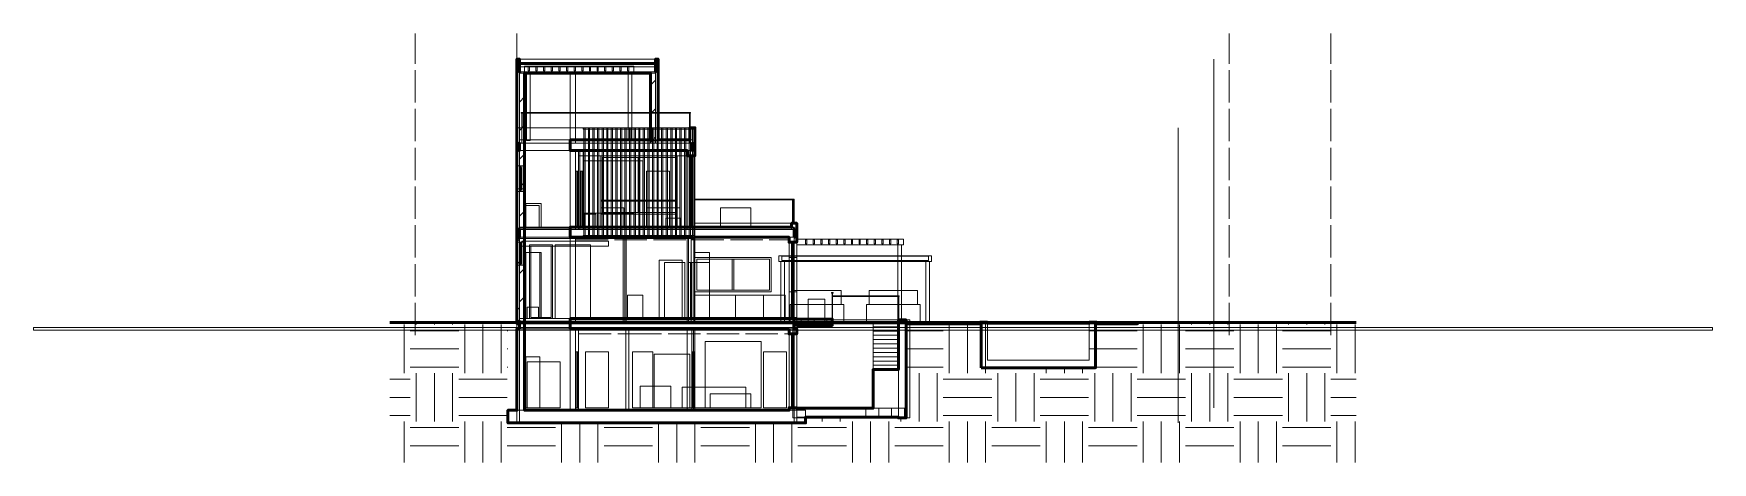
# Model space of a CAD drawing. Header units: metres. Extents: x -51 to 15, y -5.7 to 11.2.
import ezdxf

# ---------------------------------------------------------------- set-up
doc = ezdxf.new("R2010")
doc.units = ezdxf.units.M
doc.linetypes.add('DASHED', pattern=[1.524, 1.27, -0.254])
for name, color, linetype, lineweight in [('A-CUT', 7, 'Continuous', 50), ('A-DIMS', 1, 'Continuous', 13), ('A-HATCH', 8, 'Continuous', 9), ('A-HIDDEN', 8, 'DASHED', 18), ('A-THIN', 8, 'Continuous', 18)]:
    doc.layers.add(name, color=color, linetype=linetype, lineweight=lineweight)

msp = doc.modelspace()

# ---------------------------------------------------------------- hatches: boundary and pattern name
at = {"layer": 'A-HATCH'}
h = msp.add_hatch(dxfattribs=at)
h.set_pattern_fill('INSUL', scale=0.05)
h.paths.add_polyline_path([(-31.9, 10.02), (-26.55, 10.02), (-26.55, 9.9), (-31.9, 9.9), (-31.9, 10.02)])
h = msp.add_hatch(dxfattribs=at)
h.set_pattern_fill('ANSI31', scale=0.25)
h.paths.add_polyline_path([(-31.7, 9.7), (-31.7, 6.9), (-31.9, 6.9), (-31.9, 9.7), (-31.7, 9.7)])
h = msp.add_hatch(dxfattribs=at)
h.set_pattern_fill('ANSI31', scale=0.25)
h.paths.add_polyline_path([(-26.55, 9.7), (-26.55, 6.9), (-26.75, 6.9), (-26.75, 9.7), (-26.55, 9.7)])
h = msp.add_hatch(dxfattribs=at)
h.set_pattern_fill('INSUL', scale=0.05)
h.paths.add_polyline_path([(-31.9, 6.9), (-31.9, 7.02), (-31.7, 7.02), (-31.7, 6.9), (-31.9, 6.9)])
h = msp.add_hatch(dxfattribs=at)
h.set_pattern_fill('ANSI31', scale=0.25)
h.paths.add_polyline_path([(-31.7, 6.6), (-31.7, 3.5), (-31.9, 3.5), (-31.9, 6.6), (-31.7, 6.6)])
h = msp.add_hatch(dxfattribs=at)
h.set_pattern_fill('INSUL', scale=0.05)
h.paths.add_polyline_path([(-29.9, 7.02), (-25.1, 7.02), (-25.1, 6.9), (-29.9, 6.9), (-29.9, 7.02)])
h = msp.add_hatch(dxfattribs=at)
h.set_pattern_fill('ANSI31', scale=0.25)
h.paths.add_polyline_path([(-25.1, 6.6), (-25.1, 6.4), (-25.3, 6.4), (-25.3, 6.6), (-25.1, 6.6)])
h = msp.add_hatch(dxfattribs=at)
h.set_pattern_fill('ANSI32', scale=0.2)
h.paths.add_polyline_path([(-32, 3.55), (-31.9, 3.55), (-31.9, -0.2), (-32, -0.2), (-32, 3.55)])
h = msp.add_hatch(dxfattribs=at)
h.set_pattern_fill('ANSI31', scale=0.25)
h.paths.add_polyline_path([(-25.1, 3.6), (-25.1, 3.5), (-25.3, 3.5), (-25.3, 3.6), (-25.1, 3.6)])
h = msp.add_hatch(dxfattribs=at)
h.set_pattern_fill('ANSI32', scale=0.2)
h.paths.add_polyline_path([(-21.1, 3), (-21.1, 3.5), (-21.2, 3.5), (-21.2, 3.75), (-21, 3.75), (-21, 3.55), (-21, 3.5), (-21, 3), (-21.1, 3)])
h = msp.add_hatch(dxfattribs=at)
h.set_pattern_fill('ANSI31', scale=0.25)
h.paths.add_polyline_path([(-31.7, 3.2), (-31.7, -0.1), (-31.9, -0.1), (-31.9, 3.2), (-31.7, 3.2)])
h = msp.add_hatch(dxfattribs=at)
h.set_pattern_fill('ANSI31', scale=0.25)
h.paths.add_polyline_path([(-21.1, 3.2), (-21.1, 3), (-21.3, 3), (-21.3, 3.2), (-21.1, 3.2)])
h = msp.add_hatch(dxfattribs=at)
h.set_pattern_fill('ANSI31', scale=0.25)
h.paths.add_polyline_path([(-21.1, 0), (-21.1, -0.1), (-21.3, -0.1), (-21.3, 0), (-21.1, 0)])
h = msp.add_hatch(dxfattribs=at)
h.set_pattern_fill('ANSI32', scale=0.2)
h.paths.add_polyline_path([(-21.1, 0), (-21, 0), (-21, -0.2), (-21.1, -0.2), (-21.1, 0)])
h = msp.add_hatch(dxfattribs=at)
h.set_pattern_fill('EARTH', scale=0.3)
h.paths.add_polyline_path([(1, -0.15), (1, -5.65), (-37, -5.65), (-37, -0.15), (-32.35, -0.15), (-32.35, -4.1), (-20.65, -4.1), (-20.65, -3.9), (-16.7, -3.9), (-16.7, -0.15), (-13.5, -0.15), (-13.5, -1.93), (-9.5, -1.93), (-9.5, -0.15), (1, -0.15)])
h = msp.add_hatch(dxfattribs=at)
h.set_pattern_fill('AR-PARQ1', scale=0.01)
h.paths.add_polyline_path([(-21, -0.02), (-19.6, -0.02), (-19.6, -0.27), (-21, -0.27), (-21, -0.02)])
h = msp.add_hatch(dxfattribs=at)
h.set_pattern_fill('AR-PARQ1', scale=0.01)
h.paths.add_polyline_path([(-16.7, -0.15), (-13.5, -0.15), (-13.5, -0.2), (-16.7, -0.2), (-16.7, -0.15)])
h = msp.add_hatch(dxfattribs=at)
h.set_pattern_fill('AR-PARQ1', scale=0.01)
h.paths.add_polyline_path([(-9.5, -0.15), (-7.6, -0.15), (-7.6, -0.2), (-9.5, -0.2), (-9.5, -0.15)])
h = msp.add_hatch(dxfattribs=at)
h.set_pattern_fill('AR-PARQ1', scale=0.01)
h.paths.add_polyline_path([(-21, -3.52), (-16.7, -3.52), (-16.7, -3.87), (-21, -3.87), (-21, -3.52)])

# ---------------------------------------------------------------- linework, layer by layer
at = {"layer": 'A-CUT'}
msp.add_line((-37, -0.15), (1, -0.15), dxfattribs=at)
for points in [[(-31.9, -0.4), (-31.9, -0.4), (-31.9, -0.1), (-31.9, -0.1), (-31.9, -0.2), (-32, -0.2), (-32, 3.15), (-32, 3.55), (-32, 6.9), (-32, 7.5), (-32, 10.2), (-31.9, 10.2), (-31.9, 9.7), (-31.9, 9.7), (-31.9, 9.9), (-31.9, 10.02), (-26.55, 10.02), (-26.55, 9.9), (-26.55, 9.7), (-26.55, 9.7), (-26.55, 10.2), (-26.45, 10.2), (-26.45, 7.02), (-25.2, 7.02), (-25.2, 7.5), (-25.1, 7.5), (-25, 7.5), (-25, 6.9), (-25, 6.4), (-25.1, 6.4), (-25.3, 6.4), (-25.3, 6.6), (-29.9, 6.6), (-29.9, 6.9), (-29.9, 7.02), (-26.75, 7.02), (-26.75, 9.65), (-31.7, 9.65), (-31.7, 7.02), (-31.7, 7.02), (-31.7, 6.9), (-31.7, 6.6), (-31.7, 6.6), (-31.7, 3.6), (-31.7, 3.6), (-31.7, 3.5), (-31.7, 3.2), (-31.7, 3.2), (-31.7, 0), (-31.7, 0), (-31.7, -0.1), (-31.7, -0.4), (-31.7, -0.4), (-31.7, -3.6), (-21.3, -3.6), (-21.3, -3.5), (-21.1, -3.5), (-21, -3.5), (-21, -3.52), (-18, -3.52), (-18, -2.003), (-17, -2.003), (-17, -0.05), (-16.7, -0.05), (-16.7, -3.52), (-16.7, -3.52), (-16.7, -3.87), (-16.7, -3.87), (-16.7, -3.9), (-17, -3.9), (-17, -3.87), (-20.65, -3.87), (-20.65, -4.1), (-21, -4.1), (-21.1, -4.1), (-31.9, -4.1), (-32, -4.1), (-32.35, -4.1), (-32.35, -3.6), (-32, -3.6), (-32, -0.4), (-31.9, -0.4)], [(-31.9, 6.6), (-31.9, 6.9), (-31.9, 6.9), (-31.9, 6.6), (-31.9, 6.6)], [(-25.1, 6.6), (-25.1, 6.9), (-25.1, 6.9), (-25.1, 6.6), (-25.1, 6.6)], [(-31.9, 3.5), (-31.9, 3.5), (-31.9, 3.2), (-31.9, 3.2), (-31.9, 3.5)], [(-25, 3.15), (-25.1, 3.15), (-25.1, 3.2), (-29.9, 3.2), (-29.9, 3.5), (-29.9, 3.6), (-25.3, 3.6), (-25.1, 3.6), (-25, 3.6), (-21.2, 3.6), (-21.2, 3.75), (-21, 3.75), (-21, 3.55), (-21, 3.5), (-21, 3), (-21.1, 3), (-21.3, 3), (-21.3, 3.2), (-25, 3.2), (-25, 3.15)], [(-21.1, 3.2), (-21.1, 3.2), (-21.1, 3.5), (-21.1, 3.5), (-21.1, 3.2)], [(-21.3, -0.4), (-29.9, -0.4), (-29.9, -0.1), (-29.9, 0), (-21.3, 0), (-21.1, 0), (-21.1, 0), (-21, 0), (-21, -0.02), (-19.6, -0.02), (-19.6, -0.27), (-21, -0.27), (-21, -0.2), (-21.1, -0.2), (-21.1, -0.1), (-21.1, -0.1), (-21.1, -0.4), (-21.1, -0.4), (-21, -0.4), (-21, -0.6), (-21.1, -0.6), (-21.3, -0.6), (-21.3, -0.4)], [(-13.75, -1.93), (-13.75, -1.63), (-13.75, -0.2), (-13.8, -0.2), (-16.7, -0.2), (-16.7, -0.15), (-13.8, -0.15), (-13.8, -0.14), (-13.5, -0.14), (-13.5, -0.15), (-13.5, -0.18), (-9.5, -0.18), (-9.5, -0.15), (-9.5, -0.14), (-9.2, -0.14), (-9.2, -0.15), (-7.6, -0.15), (-7.6, -0.2), (-9.2, -0.2), (-9.25, -0.2), (-9.25, -1.63), (-9.25, -1.93), (-13.75, -1.93)]]:
    msp.add_lwpolyline(points, close=True, dxfattribs=at)
at = {"layer": 'A-DIMS'}
for p, q in [((-4.6, -3.5), (-4.6, 10.2)), ((-6, -4.1), (-6, 7.5))]:
    msp.add_line(p, q, dxfattribs=at)
at = {"layer": 'A-HIDDEN'}
for p, q in [((-36, -0.65), (-36, 11.2)), ((-32, -0.65), (-32, 11.2)), ((-4, -0.65), (-4, 11.2)), ((0, -0.65), (0, 11.2)), ((-29.68, 10), (-26.77, 10)), ((-29.56, 6.4), (-25.32, 6.4)), ((-29.68, 3.1), (-25.17, 3.1)), ((-25.13, 3.1), (-21.32, 3.1)), ((-29.56, -0.6), (-27.62, -0.6)), ((-27.58, -0.6), (-21.32, -0.6))]:
    msp.add_line(p, q, dxfattribs=at)
at = {"layer": 'A-THIN'}
for points in [[(-26.45, 6.9), (-26.45, 10.2), (-32, 10.2), (-32, 6.9), (-26.45, 6.9)], [(-31.9, 6.9), (-31.9, 3.15), (-32, 3.15), (-32, 6.9), (-32, 7.5), (-32, 10.2), (-31.9, 10.2), (-31.9, 7.5), (-31.9, 6.9)], [(-31.9, 10.02), (-26.55, 10.02), (-26.55, 9.9), (-31.9, 9.9), (-31.9, 10.02)], [(-26.55, 9.65), (-31.9, 9.65), (-31.9, 9.9), (-26.55, 9.9), (-26.55, 9.65)], [(-27.4, 9.7), (-27.4, 9.92), (-31.7, 9.92), (-31.7, 9.7), (-27.4, 9.7)], [(-31.58, 9.92), (-27.52, 9.92), (-27.4, 9.92), (-27.4, 9.7), (-27.52, 9.7), (-31.58, 9.7), (-31.7, 9.7), (-31.7, 9.92), (-31.58, 9.92)], [(-26.45, 10.2), (-26.45, 6.9), (-26.55, 6.9), (-26.55, 10.2), (-26.45, 10.2)], [(-26.45, 6.9), (-26.45, 9.7), (-32, 9.7), (-32, 6.9), (-26.45, 6.9)], [(-31.7, -3.6), (-31.7, -0.4), (-31.9, -0.4), (-31.9, -0.1), (-31.7, -0.1), (-31.7, 3.2), (-31.9, 3.2), (-31.9, 3.5), (-31.7, 3.5), (-31.7, 6.6), (-31.9, 6.6), (-31.9, 6.9), (-31.7, 6.9), (-31.7, 9.7), (-29.7, 9.7), (-29.7, 6.9), (-25.1, 6.9), (-25.1, 6.6), (-29.7, 6.6), (-29.7, 3.5), (-21.1, 3.5), (-21.1, 3.2), (-29.7, 3.2), (-29.7, -0.1), (-21.1, -0.1), (-21.1, -0.4), (-29.7, -0.4), (-29.7, -3.6), (-31.7, -3.6)], [(-31.7, 9.7), (-31.7, 6.9), (-31.9, 6.9), (-31.9, 9.7), (-31.7, 9.7)], [(-31.625, 7), (-31.625, 9.7), (-31.475, 9.7), (-31.475, 7), (-31.625, 7)], [(-31.625, 7), (-31.625, 9.7), (-31.475, 9.7), (-31.475, 7), (-31.625, 7)], [(-31.5, 9.9), (-31.5, 9.74), (-31.55, 9.74), (-31.55, 9.9), (-31.5, 9.9)], [(-31.2, 9.74), (-31.25, 9.74), (-31.25, 9.9), (-31.2, 9.9), (-31.2, 9.74)], [(-30.9, 9.74), (-30.95, 9.74), (-30.95, 9.9), (-30.9, 9.9), (-30.9, 9.74)], [(-30.6, 9.74), (-30.65, 9.74), (-30.65, 9.9), (-30.6, 9.9), (-30.6, 9.74)], [(-30.3, 9.74), (-30.35, 9.74), (-30.35, 9.9), (-30.3, 9.9), (-30.3, 9.74)], [(-30, 9.74), (-30.05, 9.74), (-30.05, 9.9), (-30, 9.9), (-30, 9.74)], [(-29.9, 9.7), (-29.7, 9.7), (-29.7, 6.9), (-29.9, 6.9), (-29.9, 9.7)], [(-29.7, 9.74), (-29.75, 9.74), (-29.75, 9.9), (-29.7, 9.9), (-29.7, 9.74)], [(-29.4, 9.9), (-29.4, 9.74), (-29.45, 9.74), (-29.45, 9.9), (-29.4, 9.9)], [(-29.1, 9.74), (-29.15, 9.74), (-29.15, 9.9), (-29.1, 9.9), (-29.1, 9.74)], [(-28.8, 9.74), (-28.85, 9.74), (-28.85, 9.9), (-28.8, 9.9), (-28.8, 9.74)], [(-28.5, 9.74), (-28.55, 9.74), (-28.55, 9.9), (-28.5, 9.9), (-28.5, 9.74)], [(-28.2, 9.74), (-28.25, 9.74), (-28.25, 9.9), (-28.2, 9.9), (-28.2, 9.74)], [(-27.9, 9.74), (-27.95, 9.74), (-27.95, 9.9), (-27.9, 9.9), (-27.9, 9.74)], [(-27.6, 9.74), (-27.65, 9.74), (-27.65, 9.9), (-27.6, 9.9), (-27.6, 9.74)], [(-27.625, 7), (-27.625, 9.7), (-27.475, 9.7), (-27.475, 7), (-27.625, 7)], [(-27.625, 7), (-27.625, 9.7), (-27.475, 9.7), (-27.475, 7), (-27.625, 7)], [(-26.55, 9.7), (-26.55, 6.9), (-26.75, 6.9), (-26.75, 9.7), (-26.55, 9.7)], [(-31.83, 8.07), (-31.83, 8.1), (-31.77, 8.1), (-31.77, 8.07), (-31.83, 8.07)], [(-31.81, 7.5), (-31.81, 8.1), (-31.79, 8.1), (-31.79, 7.5), (-31.81, 7.5)], [(-25.2, 7.5), (-25.2, 8.1), (-31.8, 8.1), (-31.8, 7.5), (-25.2, 7.5)], [(-25.2, 8.07), (-25.2, 8.1), (-31.8, 8.1), (-31.8, 8.07), (-25.2, 8.07)], [(-25.23, 8.07), (-25.23, 8.1), (-25.17, 8.1), (-25.17, 8.07), (-25.23, 8.07)], [(-25.23, 8.1), (-25.17, 8.1), (-25.17, 8.07), (-25.23, 8.07), (-25.23, 8.1)], [(-25.21, 7.5), (-25.21, 8.1), (-25.19, 8.1), (-25.19, 7.5), (-25.21, 7.5)], [(-25.19, 8.1), (-25.19, 7.5), (-25.21, 7.5), (-25.21, 8.1), (-25.19, 8.1)], [(-28.7, 3.15), (-32, 3.15), (-32, 7.5), (-28.7, 7.5), (-25.7, 7.5), (-25, 7.5), (-25, 3.15), (-25.7, 3.15), (-28.7, 3.15)], [(-25, 6.9), (-25, 7.5), (-32, 7.5), (-32, 6.9), (-25, 6.9)], [(-31.9, 3.15), (-31.9, 7.5), (-32, 7.5), (-32, 3.15), (-31.9, 3.15)], [(-32, 6), (-32, 7.5), (-31.9, 7.5), (-31.9, 6), (-32, 6)], [(-31.9, 3.15), (-31.9, 7.5), (-32, 7.5), (-32, 3.15), (-31.9, 3.15)], [(-32, 6), (-32, 7.5), (-31.9, 7.5), (-31.9, 6), (-32, 6)], [(-31.8, 6.9), (-31.8, 7.5), (-32, 7.5), (-32, 6.9), (-31.8, 6.9)], [(-29.4, 7.44), (-29.4, 7.5), (-25, 7.5), (-25, 7.44), (-29.4, 7.44)], [(-29.32, 3.2), (-29.37, 3.2), (-29.37, 7.5), (-29.32, 7.5), (-29.32, 3.2)], [(-29.19, 3.2), (-29.19, 7.5), (-29.14, 7.5), (-29.14, 3.2), (-29.19, 3.2)], [(-29.01, 3.2), (-29.01, 7.5), (-28.96, 7.5), (-28.96, 3.2), (-29.01, 3.2)], [(-28.78, 3.2), (-28.83, 3.2), (-28.83, 7.5), (-28.78, 7.5), (-28.78, 3.2)], [(-28.65, 3.2), (-28.65, 7.5), (-28.6, 7.5), (-28.6, 3.2), (-28.65, 3.2)], [(-28.47, 3.2), (-28.47, 7.5), (-28.42, 7.5), (-28.42, 3.2), (-28.47, 3.2)], [(-28.24, 3.2), (-28.29, 3.2), (-28.29, 7.5), (-28.24, 7.5), (-28.24, 3.2)], [(-28.11, 3.2), (-28.11, 7.5), (-28.06, 7.5), (-28.06, 3.2), (-28.11, 3.2)], [(-27.93, 3.2), (-27.93, 7.5), (-27.88, 7.5), (-27.88, 3.2), (-27.93, 3.2)], [(-27.7, 3.2), (-27.75, 3.2), (-27.75, 7.5), (-27.7, 7.5), (-27.7, 3.2)], [(-27.57, 3.2), (-27.57, 7.5), (-27.52, 7.5), (-27.52, 3.2), (-27.57, 3.2)], [(-27.39, 3.2), (-27.39, 7.5), (-27.34, 7.5), (-27.34, 3.2), (-27.39, 3.2)], [(-27.16, 3.2), (-27.21, 3.2), (-27.21, 7.5), (-27.16, 7.5), (-27.16, 3.2)], [(-27.03, 3.2), (-27.03, 7.5), (-26.98, 7.5), (-26.98, 3.2), (-27.03, 3.2)], [(-26.85, 3.2), (-26.85, 7.5), (-26.8, 7.5), (-26.8, 3.2), (-26.85, 3.2)], [(-26.62, 3.2), (-26.67, 3.2), (-26.67, 7.5), (-26.62, 7.5), (-26.62, 3.2)], [(-26.49, 3.2), (-26.49, 7.5), (-26.44, 7.5), (-26.44, 3.2), (-26.49, 3.2)], [(-26.31, 3.2), (-26.31, 7.5), (-26.26, 7.5), (-26.26, 3.2), (-26.31, 3.2)], [(-26.08, 3.2), (-26.13, 3.2), (-26.13, 7.5), (-26.08, 7.5), (-26.08, 3.2)], [(-25.95, 3.2), (-25.95, 7.5), (-25.9, 7.5), (-25.9, 3.2), (-25.95, 3.2)], [(-25.77, 3.2), (-25.77, 7.5), (-25.72, 7.5), (-25.72, 3.2), (-25.77, 3.2)], [(-25.59, 3.2), (-25.59, 7.5), (-25.54, 7.5), (-25.54, 3.2), (-25.59, 3.2)], [(-25.41, 3.2), (-25.41, 7.5), (-25.36, 7.5), (-25.36, 3.2), (-25.41, 3.2)], [(-25.23, 3.2), (-25.23, 7.5), (-25.18, 7.5), (-25.18, 3.2), (-25.23, 3.2)], [(-25, 7.5), (-25, 6.9), (-25, 6.4), (-25.1, 6.4), (-25.1, 6.9), (-25.2, 6.9), (-25.2, 7.5), (-25.1, 7.5), (-25, 7.5)], [(-25, 3.15), (-25, 7.5), (-25.1, 7.5), (-25.1, 3.15), (-25, 3.15)], [(-25.1, 6.4), (-25.1, 7.5), (-25, 7.5), (-25, 6.4), (-25.1, 6.4)], [(-25, 3.15), (-25, 7.5), (-25.1, 7.5), (-25.1, 3.15), (-25, 3.15)], [(-25.05, 3.2), (-25.05, 7.5), (-25, 7.5), (-25, 3.2), (-25.05, 3.2)], [(-28.7, 3.5), (-32, 3.5), (-32, 6.6), (-28.7, 6.6), (-25.7, 6.6), (-25, 6.6), (-25, 3.5), (-25.7, 3.5), (-28.7, 3.5)], [(-25.1, 6.9), (-25.1, 7.02), (-31.9, 7.02), (-31.9, 6.9), (-25.1, 6.9)], [(-31.9, 6.9), (-31.9, 7.02), (-31.7, 7.02), (-31.7, 6.9), (-31.9, 6.9)], [(-31.7, 6.6), (-31.9, 6.6), (-31.9, 6.9), (-31.7, 6.9), (-31.7, 6.6)], [(-31.7, 3.5), (-31.7, 6.6), (-31.9, 6.6), (-31.9, 3.5), (-31.7, 3.5)], [(-31.9, 6.6), (-31.7, 6.6), (-31.7, 6), (-31.9, 6), (-31.9, 6.6)], [(-31.7, 3.5), (-31.7, 6.6), (-31.9, 6.6), (-31.9, 3.5), (-31.7, 3.5)], [(-31.9, 6), (-31.9, 6.6), (-31.7, 6.6), (-31.7, 6), (-31.9, 6)], [(-31.7, 6.6), (-31.7, 3.5), (-31.9, 3.5), (-31.9, 6.6), (-31.7, 6.6)], [(-26.9, 3.5), (-31.7, 3.5), (-31.7, 6.6), (-26.9, 6.6), (-26, 6.6), (-25.3, 6.6), (-25.3, 3.5), (-26, 3.5), (-26.9, 3.5)], [(-31.7, 6.6), (-29.7, 6.6), (-29.7, 3.5), (-31.7, 3.5), (-31.7, 6.6)], [(-29.9, 7.02), (-25.1, 7.02), (-25.1, 6.9), (-29.9, 6.9), (-29.9, 7.02)], [(-25.1, 6.6), (-29.9, 6.6), (-29.9, 6.9), (-25.1, 6.9), (-25.1, 6.6)], [(-29.9, 6.6), (-29.7, 6.6), (-29.7, 3.5), (-29.9, 3.5), (-29.9, 6.6)], [(-29.58, 3.5), (-29.58, 6.6), (-29.7, 6.6), (-29.7, 3.5), (-29.58, 3.5)], [(-29.7, 5.8), (-29.7, 6.6), (-29.58, 6.6), (-29.58, 5.8), (-29.7, 5.8)], [(-29.7, 3.5), (-29.7, 6.6), (-29.58, 6.6), (-29.58, 3.5), (-29.7, 3.5)], [(-29.4, 3.5), (-29.4, 6.6), (-29.52, 6.6), (-29.52, 3.5), (-29.4, 3.5)], [(-29.52, 5.8), (-29.52, 6.6), (-29.4, 6.6), (-29.4, 5.8), (-29.52, 5.8)], [(-29.4, 3.5), (-29.4, 6.6), (-29.52, 6.6), (-29.52, 3.5), (-29.4, 3.5)], [(-25.3, 6.6), (-25.1, 6.6), (-25.1, 3.5), (-25.3, 3.5), (-25.3, 6.6)], [(-25.3, 6.4), (-25.3, 6.6), (-25.1, 6.6), (-25.1, 6.4), (-25.3, 6.4)], [(-25.3, 6.6), (-25.1, 6.6), (-25.1, 3.5), (-25.3, 3.5), (-25.3, 6.6)], [(-25.1, 6.6), (-25.1, 6.4), (-25.3, 6.4), (-25.3, 6.6), (-25.1, 6.6)], [(-31.8, 5.1), (-31.8, 6), (-31.86, 6), (-31.86, 5.1), (-31.8, 5.1)], [(-31.8, 5.1), (-31.8, 6), (-31.86, 6), (-31.86, 5.1), (-31.8, 5.1)], [(-31.86, 5.1), (-31.86, 5.17), (-31.86, 5.93), (-31.86, 6), (-31.8, 6), (-31.8, 5.93), (-31.8, 5.17), (-31.8, 5.1), (-31.86, 5.1)], [(-31.8, 5), (-31.8, 6), (-31.86, 6), (-31.86, 5), (-31.8, 5)], [(-31.8, 5), (-31.86, 5), (-31.86, 5.07), (-31.86, 5.93), (-31.86, 6), (-31.8, 6), (-31.8, 5.93), (-31.8, 5.07), (-31.8, 5)], [(-27.05, 3.6), (-27.05, 6.2), (-29.4, 6.2), (-29.4, 3.6), (-27.05, 3.6)], [(-28.7, 4.1), (-25.7, 4.1), (-25.7, 6.4), (-28.7, 6.4), (-28.7, 4.1)], [(-28.7, 6.4), (-28.63, 6.4), (-27.23, 6.4), (-27.17, 6.4), (-25.77, 6.4), (-25.7, 6.4), (-25.7, 6.33), (-25.7, 4.17), (-25.7, 4.1), (-25.77, 4.1), (-27.17, 4.1), (-27.23, 4.1), (-28.63, 4.1), (-28.7, 4.1), (-28.7, 4.17), (-28.7, 6.33), (-28.7, 6.4)], [(-25.7, 4.1), (-25.7, 6.4), (-28.7, 6.4), (-28.7, 4.1), (-25.7, 4.1)], [(-28.63, 6.33), (-25.77, 6.33), (-25.77, 4.17), (-28.63, 4.17), (-28.63, 6.33)], [(-28.63, 6.33), (-28.63, 4.17), (-27.23, 4.17), (-27.23, 6.33), (-28.63, 6.33)], [(-27.17, 6.33), (-27.17, 4.17), (-25.77, 4.17), (-25.77, 6.33), (-27.17, 6.33)], [(-25.14, 3.6), (-25.14, 6.4), (-25.2, 6.4), (-25.2, 3.6), (-25.14, 3.6)], [(-25.14, 3.6), (-25.14, 6.4), (-25.2, 6.4), (-25.2, 3.6), (-25.14, 3.6)], [(-25.14, 3.6), (-25.2, 3.6), (-25.2, 3.65), (-25.2, 6.35), (-25.2, 6.4), (-25.14, 6.4), (-25.14, 6.35), (-25.14, 3.65), (-25.14, 3.6)], [(-25.14, 3.6), (-25.14, 6.4), (-25.2, 6.4), (-25.2, 3.6), (-25.14, 3.6)], [(-25.14, 3.6), (-25.14, 6.4), (-25.2, 6.4), (-25.2, 3.6), (-25.14, 3.6)], [(-25.14, 6.4), (-25.14, 6.35), (-25.2, 6.35), (-25.2, 6.4), (-25.14, 6.4)], [(-25.158, 3.65), (-25.158, 6.35), (-25.182, 6.35), (-25.182, 3.65), (-25.158, 3.65)], [(-25.158, 6.35), (-25.158, 3.65), (-25.182, 3.65), (-25.182, 6.35), (-25.158, 6.35)], [(-31.818, 5.17), (-31.818, 5.93), (-31.842, 5.93), (-31.842, 5.17), (-31.818, 5.17)], [(-31.818, 5.07), (-31.818, 5.93), (-31.842, 5.93), (-31.842, 5.07), (-31.818, 5.07)], [(-29.615, 3.6), (-29.615, 5.8), (-29.665, 5.8), (-29.665, 3.6), (-29.615, 3.6)], [(-29.435, 3.6), (-29.435, 5.8), (-29.485, 5.8), (-29.485, 3.6), (-29.435, 3.6)], [(-26, 3.6), (-26, 5.8), (-26.9, 5.8), (-26.9, 3.6), (-26, 3.6)], [(-26.9, 3.6), (-26, 3.6), (-26, 5.8), (-26.9, 5.8), (-26.9, 3.6)], [(-32, 3.15), (-32, 5.1), (-31.9, 5.1), (-31.9, 3.15), (-32, 3.15)], [(-32, 3.15), (-32, 5), (-31.9, 5), (-31.9, 3.15), (-32, 3.15)], [(-31.9, 5.1), (-31.7, 5.1), (-31.7, 3.5), (-31.9, 3.5), (-31.9, 5.1)], [(-31.9, 3.5), (-31.9, 5), (-31.7, 5), (-31.7, 3.5), (-31.9, 3.5)], [(-25.7, 3.6), (-25.7, 4.65), (-28.7, 4.65), (-28.7, 3.6), (-25.7, 3.6)], [(-25.7, 4.62), (-25.7, 4.65), (-28.7, 4.65), (-28.7, 4.62), (-25.7, 4.62)], [(-21.1, 3.75), (-21.1, 4.7), (-25, 4.7), (-25, 3.75), (-21.1, 3.75)], [(-21.1, 4.67), (-21.1, 4.7), (-25, 4.7), (-25, 4.67), (-21.1, 4.67)], [(-21.18, 4.7), (-21.12, 4.7), (-21.12, 4.67), (-21.18, 4.67), (-21.18, 4.7)], [(-21.14, 4.7), (-21.14, 3.75), (-21.16, 3.75), (-21.16, 4.7), (-21.14, 4.7)], [(-31.12, 3.6), (-31.12, 4.45), (-31.67, 4.45), (-31.67, 3.6), (-31.12, 3.6)], [(-31.05, 3.6), (-31.05, 4.52), (-31.65, 4.52), (-31.65, 3.6), (-31.05, 3.6)], [(-27.4, 3.6), (-27.4, 4.15), (-29.4, 4.15), (-29.4, 3.6), (-27.4, 3.6)], [(-28.9, 3.6), (-28.9, 4.1), (-29.35, 4.1), (-29.35, 3.6), (-28.9, 3.6)], [(-28.9, 3.6), (-28.9, 4.1), (-29.35, 4.1), (-29.35, 3.6), (-28.9, 3.6)], [(-27.8, 3.6), (-27.8, 4.35), (-28.7, 4.35), (-28.7, 3.6), (-27.8, 3.6)], [(-25.6, 3.6), (-25.6, 4.35), (-26.9, 4.35), (-26.9, 3.6), (-25.6, 3.6)], [(-22.8, 3.6), (-22.8, 4.35), (-24, 4.35), (-24, 3.6), (-22.8, 3.6)], [(-32, -0.2), (-32, 3.55), (-31.5, 3.55), (-30.6, 3.55), (-30.5, 3.55), (-29.1, 3.55), (-26.4, 3.55), (-25.5, 3.55), (-25, 3.55), (-22, 3.55), (-21, 3.55), (-21, -0.2), (-22, -0.2), (-25, -0.2), (-25.5, -0.2), (-26.4, -0.2), (-29.1, -0.2), (-30.5, -0.2), (-30.6, -0.2), (-31.5, -0.2), (-32, -0.2)], [(-32, -0.2), (-32, 3.55), (-31.9, 3.55), (-31.9, -0.2), (-32, -0.2)], [(-32, 3), (-32, 3.55), (-31.9, 3.55), (-31.9, 3), (-32, 3)], [(-32, 3.55), (-31.9, 3.55), (-31.9, -0.2), (-32, -0.2), (-32, 3.55)], [(-31.9, 3.5), (-31.9, 3.6), (-21.1, 3.6), (-21.1, 3.5), (-31.9, 3.5)], [(-31.9, 3.6), (-31.7, 3.6), (-31.7, 3.5), (-31.9, 3.5), (-31.9, 3.6)], [(-31.7, 3.2), (-31.9, 3.2), (-31.9, 3.5), (-31.7, 3.5), (-31.7, 3.2)], [(-29.9, 3.6), (-21.1, 3.6), (-21.1, 3.5), (-29.9, 3.5), (-29.9, 3.6)], [(-21.1, 3.2), (-29.9, 3.2), (-29.9, 3.5), (-21.1, 3.5), (-21.1, 3.2)], [(-29.7, 3.5), (-29.7, 3.6), (-29.58, 3.6), (-29.58, 3.5), (-29.7, 3.5)], [(-29.52, 3.5), (-29.52, 3.6), (-29.4, 3.6), (-29.4, 3.5), (-29.52, 3.5)], [(-25.55, 3.6), (-25.55, 3.95), (-26.15, 3.95), (-26.15, 3.6), (-25.55, 3.6)], [(-25.3, 3.5), (-25.3, 3.6), (-25.1, 3.6), (-25.1, 3.5), (-25.3, 3.5)], [(-25.1, 3.6), (-25.1, 3.5), (-25.3, 3.5), (-25.3, 3.6), (-25.1, 3.6)], [(-25.14, 3.65), (-25.14, 3.6), (-25.2, 3.6), (-25.2, 3.65), (-25.14, 3.65)], [(-25.1, 3.15), (-25.1, 3.6), (-25, 3.6), (-25, 3.15), (-25.1, 3.15)], [(-25.1, 3.6), (-25, 3.6), (-25, 3.15), (-25.1, 3.15), (-25.1, 3.6)], [(-21, 3.5), (-21, 3.75), (-25, 3.75), (-25, 3.5), (-21, 3.5)], [(-21.1, 3), (-21.1, 3.5), (-21.2, 3.5), (-21.2, 3.75), (-21, 3.75), (-21, 3.55), (-21, 3.5), (-21, 3), (-21.1, 3)], [(-21.1, -0.2), (-21.1, 3.55), (-21, 3.55), (-21, -0.2), (-21.1, -0.2)], [(-21.1, 2.4), (-21.1, 3.55), (-21, 3.55), (-21, 2.4), (-21.1, 2.4)], [(-21, -0.2), (-21, 3.55), (-21.1, 3.55), (-21.1, -0.2), (-21, -0.2)], [(-21.1, 3), (-21.1, 3.55), (-21, 3.55), (-21, 3), (-21.1, 3)], [(-21, -0.2), (-21, 3.55), (-21.1, 3.55), (-21.1, -0.2), (-21, -0.2)], [(-29.1, 3.2), (-26.4, 3.2), (-25.5, 3.2), (-25, 3.2), (-22, 3.2), (-21, 3.2), (-21, -0.1), (-22, -0.1), (-25, -0.1), (-25.5, -0.1), (-26.4, -0.1), (-29.1, -0.1), (-30.5, -0.1), (-30.6, -0.1), (-31.5, -0.1), (-32, -0.1), (-32, 3.2), (-31.5, 3.2), (-30.6, 3.2), (-30.5, 3.2), (-29.1, 3.2)], [(-31.9, -0.1), (-31.9, 3.2), (-31.7, 3.2), (-31.7, -0.1), (-31.9, -0.1)], [(-31.9, 3), (-31.9, 3.2), (-31.7, 3.2), (-31.7, 3), (-31.9, 3)], [(-31.7, 3.2), (-31.7, -0.1), (-31.9, -0.1), (-31.9, 3.2), (-31.7, 3.2)], [(-31.86, 3), (-31.8, 3), (-31.8, 2.1), (-31.86, 2.1), (-31.86, 3)], [(-31.8, 2.1), (-31.8, 3), (-31.86, 3), (-31.86, 2.1), (-31.8, 2.1)], [(-31.8, 2.1), (-31.8, 3), (-31.86, 3), (-31.86, 2.1), (-31.8, 2.1)], [(-31.8, 2.1), (-31.8, 3), (-31.86, 3), (-31.86, 2.1), (-31.8, 2.1)], [(-31.8, 2.1), (-31.86, 2.1), (-31.86, 2.17), (-31.86, 2.93), (-31.86, 3), (-31.8, 3), (-31.8, 2.93), (-31.8, 2.17), (-31.8, 2.1)], [(-31.818, 2.17), (-31.818, 2.93), (-31.842, 2.93), (-31.842, 2.17), (-31.818, 2.17)], [(-31.8, 2.85), (-31.8, 3.05), (-28.4, 3.05), (-28.4, 2.85), (-31.8, 2.85)], [(-31.7, 3.2), (-29.7, 3.2), (-29.7, -0.1), (-31.7, -0.1), (-31.7, 3.2)], [(-30.6, 0), (-30.6, 2.9), (-31.5, 2.9), (-31.5, 0), (-30.6, 0)], [(-31.45, 0), (-31.5, 0), (-31.5, 0.05), (-31.5, 2.85), (-31.5, 2.9), (-31.45, 2.9), (-30.65, 2.9), (-30.6, 2.9), (-30.6, 2.85), (-30.6, 0.05), (-30.6, 0), (-30.65, 0), (-31.45, 0)], [(-31.5, 2.9), (-31.5, 0), (-30.6, 0), (-30.6, 2.9), (-31.5, 2.9)], [(-31.45, 0.05), (-31.45, 2.85), (-30.65, 2.85), (-30.65, 0.05), (-31.45, 0.05)], [(-30.65, 0.05), (-30.65, 2.85), (-31.45, 2.85), (-31.45, 0.05), (-30.65, 0.05)], [(-30.5, 0), (-29.1, 0), (-29.1, 2.9), (-30.5, 2.9), (-30.5, 0)], [(-29.1, 0), (-29.1, 2.9), (-30.5, 2.9), (-30.5, 0), (-29.1, 0)], [(-29.1, 0), (-29.1, 2.9), (-30.5, 2.9), (-30.5, 0), (-29.1, 0)], [(-29.9, 3.2), (-29.7, 3.2), (-29.7, -0.1), (-29.9, -0.1), (-29.9, 3.2)], [(-29.4, 3.2), (-29.4, 3.26), (-25, 3.26), (-25, 3.2), (-29.4, 3.2)], [(-27.82, 3.2), (-27.7, 3.2), (-27.7, -0.1), (-27.82, -0.1), (-27.82, 3.2)], [(-25.25, -0.1), (-25.25, 3.2), (-27.76, 3.2), (-27.76, -0.1), (-25.25, -0.1)], [(-27.76, -0.1), (-27.76, 3.2), (-26.2, 3.2), (-25.4, 3.2), (-25.15, 3.2), (-25.15, -0.1), (-25.4, -0.1), (-26.2, -0.1), (-27.76, -0.1)], [(-25.3, 3.2), (-25, 3.2), (-25, -0.1), (-25.3, -0.1), (-25.3, 3.2)], [(-25.05, -0.1), (-25.05, 3.2), (-25.25, 3.2), (-25.25, -0.1), (-25.05, -0.1)], [(-25.25, 2.2), (-25.25, 3.2), (-25.05, 3.2), (-25.05, 2.2), (-25.25, 2.2)], [(-25.05, -0.1), (-25.05, 3.2), (-25.25, 3.2), (-25.25, -0.1), (-25.05, -0.1)], [(-21.3, 3.2), (-21, 3.2), (-21, -0.1), (-21.3, -0.1), (-21.3, 3.2)], [(-21.3, 3.2), (-21.1, 3.2), (-21.1, -0.1), (-21.3, -0.1), (-21.3, 3.2)], [(-21.3, 3.2), (-21.1, 3.2), (-21.1, 2.4), (-21.3, 2.4), (-21.3, 3.2)], [(-21.1, -0.1), (-21.1, 3.2), (-21.3, 3.2), (-21.3, -0.1), (-21.1, -0.1)], [(-21.3, 3.2), (-21.1, 3.2), (-21.1, 3), (-21.3, 3), (-21.3, 3.2)], [(-21.3, 3.2), (-21, 3.2), (-21, -0.1), (-21.3, -0.1), (-21.3, 3.2)], [(-21.1, -0.1), (-21.1, 3.2), (-21.3, 3.2), (-21.3, -0.1), (-21.1, -0.1)], [(-21.1, 3.2), (-21.1, 3), (-21.3, 3), (-21.3, 3.2), (-21.1, 3.2)], [(-21.14, 0), (-21.14, 3), (-21.2, 3), (-21.2, 0), (-21.14, 0)], [(-21.14, 0), (-21.14, 3), (-21.2, 3), (-21.2, 0), (-21.14, 0)], [(-21.2, 0), (-21.2, 0.05), (-21.2, 2.95), (-21.2, 3), (-21.14, 3), (-21.14, 2.95), (-21.14, 0.05), (-21.14, 0), (-21.2, 0)], [(-21.2, 0), (-21.2, 3), (-21.14, 3), (-21.14, 0), (-21.2, 0)], [(-21.2, 3), (-21.14, 3), (-21.14, 2.95), (-21.2, 2.95), (-21.2, 3)], [(-21.182, 0.05), (-21.182, 2.95), (-21.158, 2.95), (-21.158, 0.05), (-21.182, 0.05)], [(-21.158, 2.95), (-21.158, 0.05), (-21.182, 0.05), (-21.182, 2.95), (-21.158, 2.95)], [(-21, 3.12), (-16.8, 3.12), (-16.8, 2.9), (-21, 2.9), (-21, 3.12)], [(-20.88, 3.12), (-16.92, 3.12), (-16.8, 3.12), (-16.8, 2.9), (-16.92, 2.9), (-20.88, 2.9), (-21, 2.9), (-21, 3.12), (-20.88, 3.12)], [(-20.6, 3.1), (-20.6, 2.94), (-20.65, 2.94), (-20.65, 3.1), (-20.6, 3.1)], [(-20.3, 2.94), (-20.35, 2.94), (-20.35, 3.1), (-20.3, 3.1), (-20.3, 2.94)], [(-20, 2.94), (-20.05, 2.94), (-20.05, 3.1), (-20, 3.1), (-20, 2.94)], [(-19.7, 3.1), (-19.7, 2.94), (-19.75, 2.94), (-19.75, 3.1), (-19.7, 3.1)], [(-19.4, 2.94), (-19.45, 2.94), (-19.45, 3.1), (-19.4, 3.1), (-19.4, 2.94)], [(-19.1, 2.94), (-19.15, 2.94), (-19.15, 3.1), (-19.1, 3.1), (-19.1, 2.94)], [(-18.8, 3.1), (-18.8, 2.94), (-18.85, 2.94), (-18.85, 3.1), (-18.8, 3.1)], [(-18.5, 2.94), (-18.55, 2.94), (-18.55, 3.1), (-18.5, 3.1), (-18.5, 2.94)], [(-18.2, 2.94), (-18.25, 2.94), (-18.25, 3.1), (-18.2, 3.1), (-18.2, 2.94)], [(-17.9, 2.94), (-17.95, 2.94), (-17.95, 3.1), (-17.9, 3.1), (-17.9, 2.94)], [(-17.6, 2.94), (-17.65, 2.94), (-17.65, 3.1), (-17.6, 3.1), (-17.6, 2.94)], [(-17.3, 2.94), (-17.35, 2.94), (-17.35, 3.1), (-17.3, 3.1), (-17.3, 2.94)], [(-17, 2.94), (-17.05, 2.94), (-17.05, 3.1), (-17, 3.1), (-17, 2.94)], [(-16.875, -0.15), (-16.875, 2.9), (-17.025, 2.9), (-17.025, -0.15), (-16.875, -0.15)], [(-16.875, -0.15), (-16.875, 2.9), (-17.025, 2.9), (-17.025, -0.15), (-16.875, -0.15)], [(-32, -0.2), (-32, 2.1), (-31.9, 2.1), (-31.9, -0.2), (-32, -0.2)], [(-31.9, -0.1), (-31.9, 2.1), (-31.7, 2.1), (-31.7, -0.1), (-31.9, -0.1)], [(-31.05, 0), (-31.05, 2.6), (-31.65, 2.6), (-31.65, 0), (-31.05, 0)], [(-31.1, 0), (-31.1, 2.6), (-31.65, 2.6), (-31.65, 0), (-31.1, 0)], [(-26.4, 0), (-25.5, 0), (-25.5, 2.3), (-26.4, 2.3), (-26.4, 0)], [(-25.5, 0), (-25.5, 2.3), (-26.4, 2.3), (-26.4, 0), (-25.5, 0)], [(-26.4, 0), (-25.5, 0), (-25.5, 2.3), (-26.4, 2.3), (-26.4, 0)], [(-26.2, 2.2), (-25.4, 2.2), (-25.4, 0), (-26.2, 0), (-26.2, 2.2)], [(-26.2, 0), (-25.4, 0), (-25.4, 2.2), (-26.2, 2.2), (-26.2, 0)], [(-25.125, 0), (-25.125, 2.2), (-25.175, 2.2), (-25.175, 0), (-25.125, 0)], [(-24.43, 0), (-24.43, 2.6), (-25.05, 2.6), (-25.05, 0), (-24.43, 0)], [(-24.43, 0), (-24.43, 2.2), (-25.05, 2.2), (-25.05, 0), (-24.43, 0)], [(-22, 2.4), (-25, 2.4), (-25, 1.05), (-22, 1.05), (-22, 2.4)], [(-22.07, 1.05), (-23.47, 1.05), (-23.53, 1.05), (-24.93, 1.05), (-25, 1.05), (-25, 1.12), (-25, 2.33), (-25, 2.4), (-24.93, 2.4), (-23.53, 2.4), (-23.47, 2.4), (-22.07, 2.4), (-22, 2.4), (-22, 2.33), (-22, 1.12), (-22, 1.05), (-22.07, 1.05)], [(-22, 1.05), (-22, 2.4), (-25, 2.4), (-25, 1.05), (-22, 1.05)], [(-24.93, 2.33), (-22.07, 2.33), (-22.07, 1.12), (-24.93, 1.12), (-24.93, 2.33)], [(-23.53, 1.12), (-23.53, 2.33), (-24.93, 2.33), (-24.93, 1.12), (-23.53, 1.12)], [(-22.07, 1.12), (-22.07, 2.33), (-23.47, 2.33), (-23.47, 1.12), (-22.07, 1.12)], [(-15.7, 2.25), (-15.7, 2.47), (-21.7, 2.47), (-21.7, 2.25), (-15.7, 2.25)], [(-21.58, 2.47), (-15.82, 2.47), (-15.7, 2.47), (-15.7, 2.25), (-15.82, 2.25), (-21.58, 2.25), (-21.7, 2.25), (-21.7, 2.47), (-21.58, 2.47)], [(-21.625, -0.15), (-21.625, 2.25), (-21.475, 2.25), (-21.475, -0.15), (-21.625, -0.15)], [(-21.625, -0.15), (-21.625, 2.25), (-21.475, 2.25), (-21.475, -0.15), (-21.625, -0.15)], [(-15.82, 2.29), (-15.82, 2.45), (-21.58, 2.45), (-21.58, 2.29), (-15.82, 2.29)], [(-15.82, 2.29), (-15.82, 2.45), (-21.58, 2.45), (-21.58, 2.29), (-15.82, 2.29)], [(-15.82, 2.29), (-15.82, 2.45), (-21.58, 2.45), (-21.58, 2.29), (-15.82, 2.29)], [(-15.82, 2.29), (-15.82, 2.45), (-21.58, 2.45), (-21.58, 2.29), (-15.82, 2.29)], [(-15.82, 2.29), (-15.82, 2.45), (-21.58, 2.45), (-21.58, 2.29), (-15.82, 2.29)], [(-15.82, 2.29), (-15.82, 2.45), (-21.58, 2.45), (-21.58, 2.29), (-15.82, 2.29)], [(-15.82, 2.29), (-15.82, 2.45), (-21.58, 2.45), (-21.58, 2.29), (-15.82, 2.29)], [(-15.82, 2.29), (-15.82, 2.45), (-21.58, 2.45), (-21.58, 2.29), (-15.82, 2.29)], [(-15.82, 2.29), (-15.82, 2.45), (-21.58, 2.45), (-21.58, 2.29), (-15.82, 2.29)], [(-15.82, 2.29), (-15.82, 2.45), (-21.58, 2.45), (-21.58, 2.29), (-15.82, 2.29)], [(-15.82, 2.29), (-15.82, 2.45), (-21.58, 2.45), (-21.58, 2.29), (-15.82, 2.29)], [(-15.82, 2.29), (-15.82, 2.45), (-21.58, 2.45), (-21.58, 2.29), (-15.82, 2.29)], [(-15.82, 2.29), (-15.82, 2.45), (-21.58, 2.45), (-21.58, 2.29), (-15.82, 2.29)], [(-15.82, 2.29), (-15.82, 2.45), (-21.58, 2.45), (-21.58, 2.29), (-15.82, 2.29)], [(-15.82, 2.29), (-15.82, 2.45), (-21.58, 2.45), (-21.58, 2.29), (-15.82, 2.29)], [(-15.82, 2.29), (-15.82, 2.45), (-21.58, 2.45), (-21.58, 2.29), (-15.82, 2.29)], [(-15.82, 2.29), (-15.82, 2.45), (-21.58, 2.45), (-21.58, 2.29), (-15.82, 2.29)], [(-15.82, 2.29), (-15.82, 2.45), (-21.58, 2.45), (-21.58, 2.29), (-15.82, 2.29)], [(-15.82, 2.29), (-15.82, 2.45), (-21.58, 2.45), (-21.58, 2.29), (-15.82, 2.29)], [(-15.82, 2.29), (-15.82, 2.45), (-21.58, 2.45), (-21.58, 2.29), (-15.82, 2.29)], [(-21.2, 1.05), (-21.2, 2.4), (-21.14, 2.4), (-21.14, 1.05), (-21.2, 1.05)], [(-21.14, 1.05), (-21.14, 2.4), (-21.2, 2.4), (-21.2, 1.05), (-21.14, 1.05)], [(-21.2, 1.05), (-21.2, 1.12), (-21.2, 2.33), (-21.2, 2.4), (-21.14, 2.4), (-21.14, 2.33), (-21.14, 1.12), (-21.14, 1.05), (-21.2, 1.05)], [(-21.158, 1.12), (-21.158, 2.33), (-21.182, 2.33), (-21.182, 1.12), (-21.158, 1.12)], [(-15.925, -0.15), (-15.925, 2.25), (-15.775, 2.25), (-15.775, -0.15), (-15.925, -0.15)], [(-15.925, -0.15), (-15.925, 2.25), (-15.775, 2.25), (-15.775, -0.15), (-15.925, -0.15)], [(-27.05, 0), (-27.05, 0.92), (-27.65, 0.92), (-27.65, 0), (-27.05, 0)], [(-21.45, 0), (-21.45, 0.92), (-25.05, 0.92), (-25.05, 0), (-21.45, 0)], [(-24.43, 0), (-24.43, 0.92), (-25.05, 0.92), (-25.05, 0), (-24.43, 0)], [(-22.3, 0), (-22.3, 0.92), (-23.4, 0.92), (-23.4, 0), (-22.3, 0)], [(-21.3, 1.05), (-21.1, 1.05), (-21.1, -0.1), (-21.3, -0.1), (-21.3, 1.05)], [(-21.15, 0.55), (-21.15, 1.1), (-19.25, 1.1), (-19.25, 0.55), (-21.15, 0.55)], [(-21.1, -0.2), (-21.1, 1.05), (-21, 1.05), (-21, -0.2), (-21.1, -0.2)], [(-19.9, -0.15), (-19.9, 0.77), (-20.55, 0.77), (-20.55, -0.15), (-19.9, -0.15)], [(-19.63, 1.03), (-19.57, 1.03), (-19.57, 1), (-19.63, 1), (-19.63, 1.03)], [(-19.59, 1.03), (-19.59, -0.02), (-19.61, -0.02), (-19.61, 1.03), (-19.59, 1.03)], [(-17, -0.05), (-17, 0.9), (-19.6, 0.9), (-19.6, -0.05), (-17, -0.05)], [(-17, 0.87), (-17, 0.9), (-19.6, 0.9), (-19.6, 0.87), (-17, 0.87)], [(-18.15, 0.55), (-18.15, 1.1), (-16.25, 1.1), (-16.25, 0.55), (-18.15, 0.55)], [(-16.97, 0.87), (-16.97, 0.9), (-17.03, 0.9), (-17.03, 0.87), (-16.97, 0.87)], [(-17.03, 0.9), (-16.97, 0.9), (-16.97, 0.87), (-17.03, 0.87), (-17.03, 0.9)], [(-16.99, -0.05), (-16.99, 0.9), (-17.01, 0.9), (-17.01, -0.05), (-16.99, -0.05)], [(-16.99, 0.9), (-16.99, -0.05), (-17.01, -0.05), (-17.01, 0.9), (-16.99, 0.9)], [(-31.9, -0.1), (-31.9, 0), (-21.1, 0), (-21.1, -0.1), (-31.9, -0.1)], [(-31.9, 0), (-31.7, 0), (-31.7, -0.1), (-31.9, -0.1), (-31.9, 0)], [(-31.15, 0), (-31.15, 0.45), (-31.6, 0.45), (-31.6, 0), (-31.15, 0)], [(-29.9, 0), (-21.1, 0), (-21.1, -0.1), (-29.9, -0.1), (-29.9, 0)], [(-25.25, -0.1), (-25.25, 0), (-25.05, 0), (-25.05, -0.1), (-25.25, -0.1)], [(-21.3, -0.1), (-21.3, 0), (-21.1, 0), (-21.1, -0.1), (-21.3, -0.1)], [(-21.1, 0), (-21.1, -0.1), (-21.3, -0.1), (-21.3, 0), (-21.1, 0)], [(-21.25, -0.2), (-21.25, 0.55), (-19.15, 0.55), (-19.15, -0.2), (-21.25, -0.2)], [(-21.14, 0.05), (-21.14, 0), (-21.2, 0), (-21.2, 0.05), (-21.14, 0.05)], [(-21.1, -0.2), (-21.1, 0), (-21, 0), (-21, -0.2), (-21.1, -0.2)], [(-21.1, 0), (-21, 0), (-21, -0.2), (-21.1, -0.2), (-21.1, 0)], [(-18.25, -0.2), (-18.25, 0.55), (-16.15, 0.55), (-16.15, -0.2), (-18.25, -0.2)], [(15, -0.45), (15, -0.35), (-51, -0.35), (-51, -0.45), (15, -0.45)], [(-32.35, -4.1), (-32.35, -3.6), (-31.9, -3.6), (-31.9, -0.4), (-31.9, -0.4), (-31.9, -0.1), (-31.7, -0.1), (-31.7, -0.4), (-31.7, -0.4), (-31.7, -3.6), (-21.3, -3.6), (-21.3, -3.5), (-21.1, -3.5), (-21.1, -3.6), (-20.65, -3.6), (-20.65, -4.1), (-32.35, -4.1)], [(-32, -4.1), (-32, -0.4), (-21, -0.4), (-21, -4.1), (-32, -4.1)], [(-21, -3.6), (-21.3, -3.6), (-32, -3.6), (-32, -0.4), (-21.3, -0.4), (-21, -0.4), (-21, -3.6)], [(-32, -0.4), (-31.9, -0.4), (-31.9, -4.1), (-32, -4.1), (-32, -0.4)], [(-29.3, -3.6), (-31.7, -3.6), (-31.7, -0.4), (-29.3, -0.4), (-28.4, -0.4), (-25.06, -0.4), (-25.06, -3.6), (-28.4, -3.6), (-29.3, -3.6)], [(-31.7, -3.6), (-31.7, -0.4), (-29.3, -0.4), (-28.4, -0.4), (-27.45, -0.4), (-26.65, -0.4), (-22.3, -0.4), (-21.4, -0.4), (-21.3, -0.4), (-21.3, -3.6), (-21.4, -3.6), (-22.3, -3.6), (-26.65, -3.6), (-27.45, -3.6), (-28.4, -3.6), (-29.3, -3.6), (-31.7, -3.6)], [(-31.7, -3.6), (-31.7, -0.4), (-29.7, -0.4), (-29.7, -3.6), (-31.7, -3.6)], [(-30.8, -0.14), (-28.8, -0.14), (-25.8, -0.14), (-21.8, -0.14), (-15.8, -0.14), (-15.8, -0.2), (-21.8, -0.2), (-25.8, -0.2), (-28.8, -0.2), (-30.8, -0.2), (-30.8, -0.14)], [(-29.9, -0.1), (-21.1, -0.1), (-21.1, -0.4), (-21.1, -0.4), (-21.1, -0.6), (-21.3, -0.6), (-21.3, -0.4), (-29.9, -0.4), (-29.9, -0.1)], [(-29.9, -0.4), (-29.7, -0.4), (-29.7, -3.6), (-29.9, -3.6), (-29.9, -0.4)], [(-29.58, -3.6), (-29.58, -0.4), (-29.7, -0.4), (-29.7, -3.6), (-29.58, -3.6)], [(-29.7, -1.3), (-29.7, -0.4), (-29.58, -0.4), (-29.58, -1.3), (-29.7, -1.3)], [(-29.7, -3.6), (-29.7, -0.4), (-29.58, -0.4), (-29.58, -3.6), (-29.7, -3.6)], [(-27.72, -3.6), (-27.72, -0.4), (-27.6, -0.4), (-27.6, -3.6), (-27.72, -3.6)], [(-25.3, -0.4), (-25, -0.4), (-25, -3.6), (-25.3, -3.6), (-25.3, -0.4)], [(-25, -3.6), (-25, -0.4), (-25.12, -0.4), (-25.12, -3.6), (-25, -3.6)], [(-25.12, -1.3), (-25.12, -0.4), (-25, -0.4), (-25, -1.3), (-25.12, -1.3)], [(-25.12, -0.4), (-25, -0.4), (-25, -3.6), (-25.12, -3.6), (-25.12, -0.4)], [(-21.1, -3.6), (-21.1, -0.4), (-21.3, -0.4), (-21.3, -3.6), (-21.1, -3.6)], [(-21.3, -0.6), (-21.3, -0.4), (-21.1, -0.4), (-21.1, -0.6), (-21.3, -0.6)], [(-21.3, -0.4), (-21, -0.4), (-21, -3.6), (-21.3, -3.6), (-21.3, -0.4)], [(-21.1, -3.6), (-21.1, -0.4), (-21.3, -0.4), (-21.3, -3.6), (-21.1, -3.6)], [(-21.14, -3.5), (-21.14, -0.6), (-21.2, -0.6), (-21.2, -3.5), (-21.14, -3.5)], [(-21.14, -3.5), (-21.14, -0.6), (-21.2, -0.6), (-21.2, -3.5), (-21.14, -3.5)], [(-21.2, -3.5), (-21.2, -3.45), (-21.2, -0.65), (-21.2, -0.6), (-21.14, -0.6), (-21.14, -0.65), (-21.14, -3.45), (-21.14, -3.5), (-21.2, -3.5)], [(-21.2, -3.5), (-21.2, -0.6), (-21.14, -0.6), (-21.14, -3.5), (-21.2, -3.5)], [(-21.14, -0.6), (-21.14, -0.65), (-21.2, -0.65), (-21.2, -0.6), (-21.14, -0.6)], [(-21.182, -3.45), (-21.182, -0.65), (-21.158, -0.65), (-21.158, -3.45), (-21.182, -3.45)], [(-21.182, -0.65), (-21.158, -0.65), (-21.158, -3.45), (-21.182, -3.45), (-21.182, -0.65)], [(-16.55, -3.9), (-16.55, -0.05), (-21.15, -0.05), (-21.15, -3.9), (-16.55, -3.9)], [(-21, -4.1), (-21, -0.4), (-21.1, -0.4), (-21.1, -4.1), (-21, -4.1)], [(-21.1, -0.6), (-21.1, -0.4), (-21, -0.4), (-21, -0.6), (-21.1, -0.6)], [(-21, -4.1), (-21, -0.4), (-21.1, -0.4), (-21.1, -4.1), (-21, -4.1)], [(-21.1, -0.4), (-21, -0.4), (-21, -0.6), (-21.1, -0.6), (-21.1, -0.4)], [(-21, -0.02), (-19.6, -0.02), (-19.6, -0.27), (-21, -0.27), (-21, -0.02)], [(-16.8, -0.2), (-16.8, -0.14), (-19.6, -0.14), (-19.6, -0.2), (-16.8, -0.2)], [(-17, -3.52), (-17, -0.15), (-18, -0.15), (-18, -3.52), (-17, -3.52)], [(-17, -3.52), (-17, -0.318), (-18, -0.318), (-18, -3.52), (-17, -3.52)], [(-17, -3.52), (-17, -0.487), (-18, -0.487), (-18, -3.52), (-17, -3.52)], [(-17, -3.52), (-17, -0.655), (-18, -0.655), (-18, -3.52), (-17, -3.52)], [(-17, -0.05), (-16.7, -0.05), (-16.7, -3.9), (-17, -3.9), (-17, -0.05)], [(-16.7, -0.15), (-13.5, -0.15), (-13.5, -0.2), (-16.7, -0.2), (-16.7, -0.15)], [(-13.8, -0.14), (-13.5, -0.14), (-13.5, -0.2), (-13.8, -0.2), (-13.8, -0.14)], [(-13.75, -1.63), (-13.75, -0.2), (-13.5, -0.2), (-13.5, -1.63), (-9.5, -1.63), (-9.5, -0.2), (-9.25, -0.2), (-9.25, -1.63), (-9.25, -1.93), (-13.75, -1.93), (-13.75, -1.63)], [(-9.5, -0.2), (-9.5, -0.14), (-13.5, -0.14), (-13.5, -0.2), (-9.5, -0.2)], [(-9.5, -0.2), (-9.5, -0.15), (-13.5, -0.15), (-13.5, -0.2), (-9.5, -0.2)], [(-9.5, -1.63), (-9.5, -0.18), (-13.5, -0.18), (-13.5, -1.63), (-9.5, -1.63)], [(-9.5, -1.63), (-9.5, -0.2), (-13.5, -0.2), (-13.5, -1.63), (-9.5, -1.63)], [(-9.5, -0.14), (-9.2, -0.14), (-9.2, -0.2), (-9.5, -0.2), (-9.5, -0.14)], [(-9.5, -0.15), (-7.6, -0.15), (-7.6, -0.2), (-9.5, -0.2), (-9.5, -0.15)], [(-29.615, -3.5), (-29.615, -1.3), (-29.665, -1.3), (-29.665, -3.5), (-29.615, -3.5)], [(-28.4, -3.5), (-28.4, -1.3), (-29.3, -1.3), (-29.3, -3.5), (-28.4, -3.5)], [(-29.3, -3.5), (-28.4, -3.5), (-28.4, -1.3), (-29.3, -1.3), (-29.3, -3.5)], [(-29.3, -1.3), (-28.4, -1.3), (-28.4, -3.5), (-29.3, -3.5), (-29.3, -1.3)], [(-28.4, -3.5), (-28.4, -1.3), (-29.3, -1.3), (-29.3, -3.5), (-28.4, -3.5)], [(-27.45, -1.3), (-26.65, -1.3), (-26.65, -3.5), (-27.45, -3.5), (-27.45, -1.3)], [(-27.45, -1.3), (-27.45, -3.5), (-26.65, -3.5), (-26.65, -1.3), (-27.45, -1.3)], [(-25.035, -3.5), (-25.035, -1.3), (-25.085, -1.3), (-25.085, -3.5), (-25.035, -3.5)], [(-22.4, -3.5), (-22.4, -0.9), (-24.6, -0.9), (-24.6, -3.5), (-22.4, -3.5)], [(-22.3, -1.3), (-21.4, -1.3), (-21.4, -3.5), (-22.3, -3.5), (-22.3, -1.3)], [(-22.3, -1.3), (-22.3, -3.5), (-21.4, -3.5), (-21.4, -1.3), (-22.3, -1.3)], [(-17, -3.52), (-17, -0.824), (-18, -0.824), (-18, -3.52), (-17, -3.52)], [(-17, -3.52), (-17, -0.992), (-18, -0.992), (-18, -3.52), (-17, -3.52)], [(-17, -3.52), (-17, -1.161), (-18, -1.161), (-18, -3.52), (-17, -3.52)], [(-31.1, -3.5), (-31.1, -1.5), (-31.65, -1.5), (-31.65, -3.5), (-31.1, -3.5)], [(-30.3, -3.5), (-30.3, -1.7), (-31.6, -1.7), (-31.6, -3.5), (-30.3, -3.5)], [(-25.2, -3.5), (-25.2, -1.4), (-26.6, -1.4), (-26.6, -3.5), (-25.2, -3.5)], [(-17, -3.52), (-17, -1.329), (-18, -1.329), (-18, -3.52), (-17, -3.52)], [(-17, -3.52), (-17, -1.498), (-18, -1.498), (-18, -3.52), (-17, -3.52)], [(-17, -3.52), (-17, -1.666), (-18, -1.666), (-18, -3.52), (-17, -3.52)], [(-17, -3.52), (-17, -1.835), (-18, -1.835), (-18, -3.52), (-17, -3.52)], [(-18, -3.52), (-18, -2.003), (-17, -2.003), (-17, -3.52), (-18, -3.52)], [(-25.95, -3.5), (-25.95, -2.65), (-27.15, -2.65), (-27.15, -3.5), (-25.95, -3.5)], [(-23, -3.5), (-23, -2.7), (-25.5, -2.7), (-25.5, -3.5), (-23, -3.5)], [(-22.8, -3.5), (-22.8, -2.95), (-24.4, -2.95), (-24.4, -3.5), (-22.8, -3.5)], [(-29.7, -3.6), (-29.7, -3.5), (-29.58, -3.5), (-29.58, -3.6), (-29.7, -3.6)], [(-25.12, -3.6), (-25.12, -3.5), (-25, -3.5), (-25, -3.6), (-25.12, -3.6)], [(-21.3, -3.6), (-21.3, -3.5), (-21.1, -3.5), (-21.1, -3.6), (-21.3, -3.6)], [(-21.2, -3.45), (-21.14, -3.45), (-21.14, -3.5), (-21.2, -3.5), (-21.2, -3.45)], [(-21.1, -4.1), (-21.1, -3.5), (-21, -3.5), (-21, -4.1), (-21.1, -4.1)], [(-21.1, -3.5), (-21, -3.5), (-21, -4.1), (-21.1, -4.1), (-21.1, -3.5)], [(-21, -3.52), (-16.7, -3.52), (-16.7, -3.87), (-21, -3.87), (-21, -3.52)]]:
    msp.add_lwpolyline(points, close=True, dxfattribs=at)

doc.saveas('drawing.dxf')
